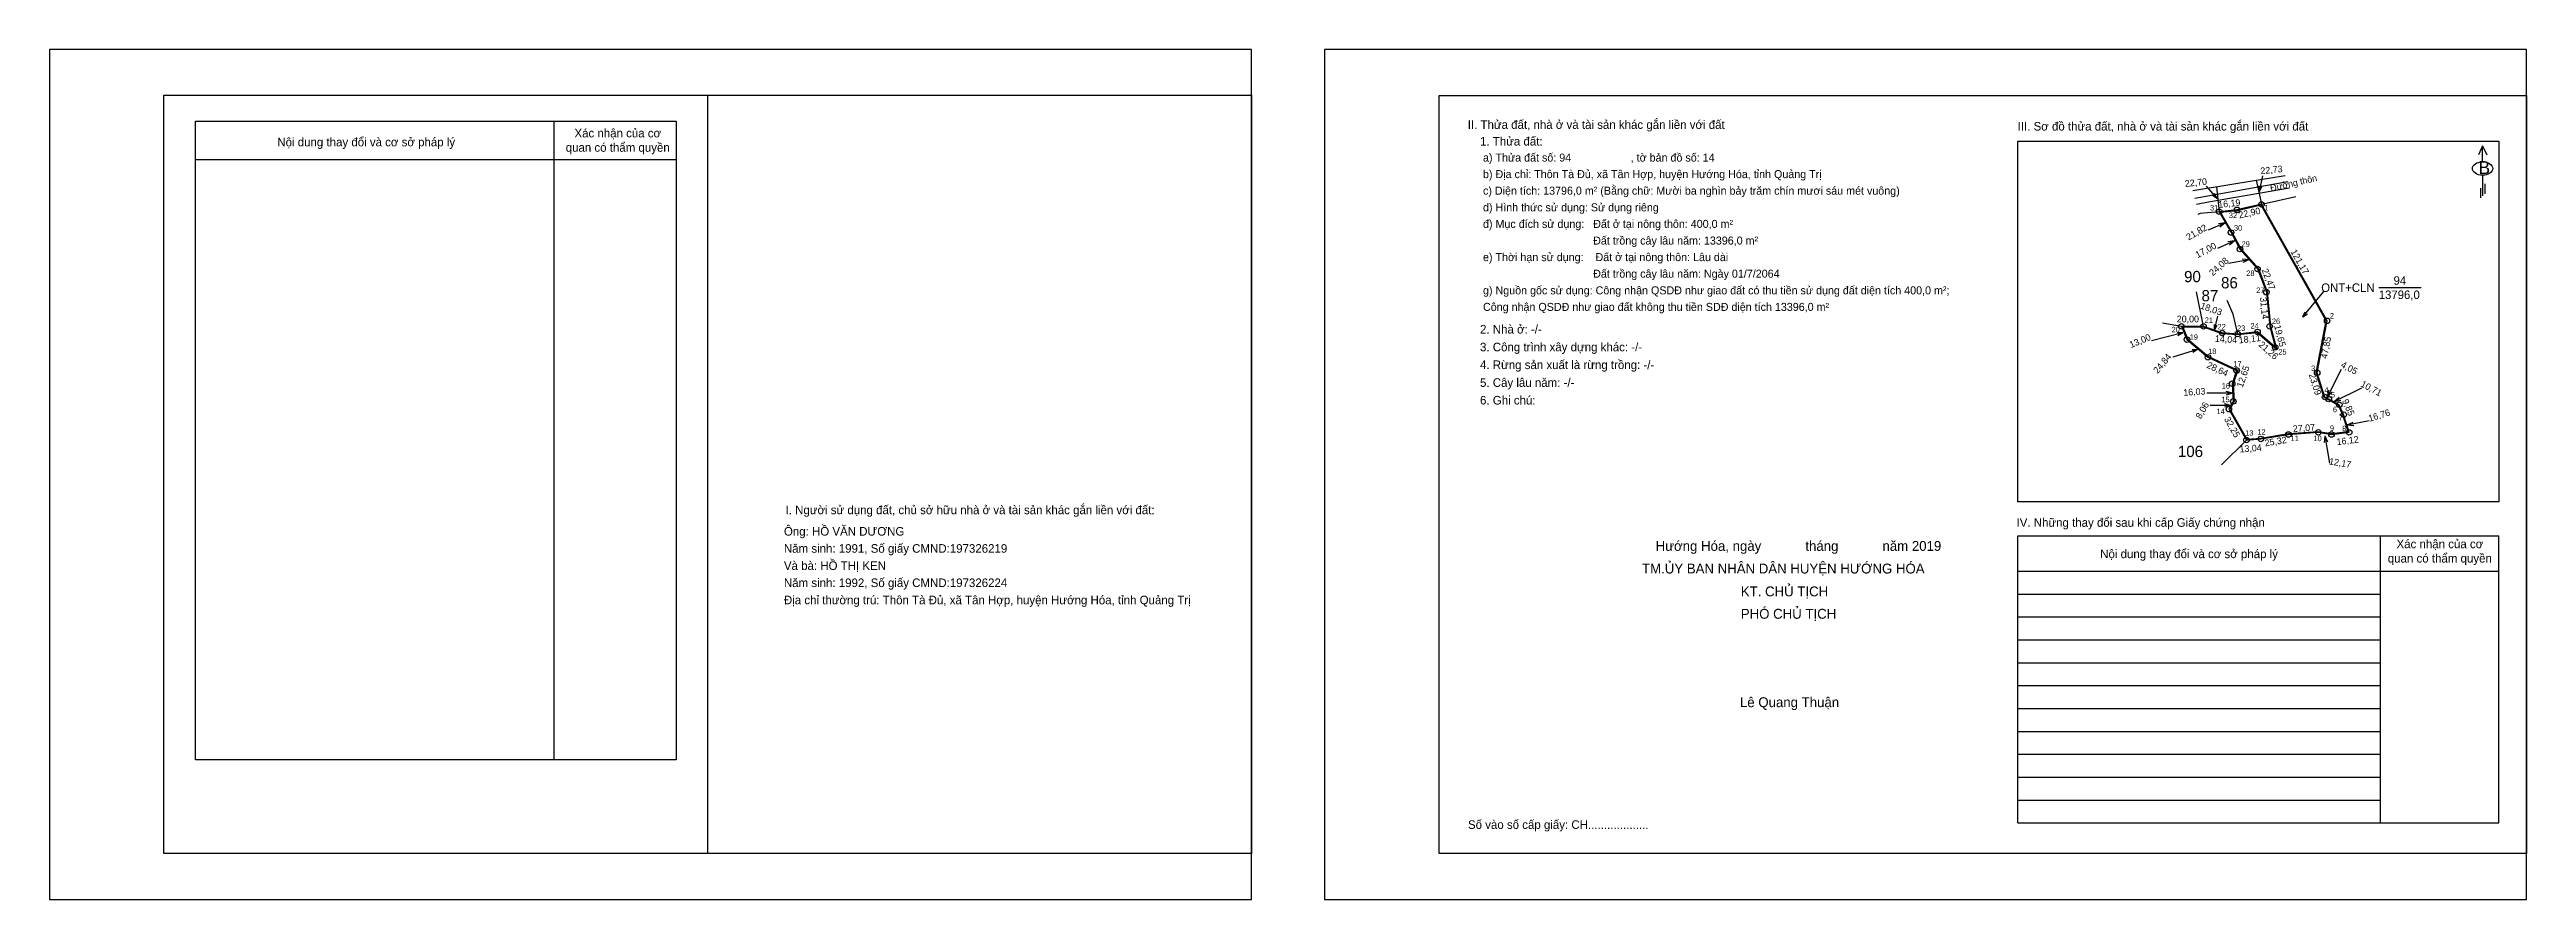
# Model space of a CAD drawing. Extents: x 552053 to 554298, y 1839828 to 1840598.
import ezdxf

# ---------------------------------------------------------------- set-up
doc = ezdxf.new("R2010")
doc.units = 0
for name, color, linetype in [('CanhThua', 7, 'Continuous'), ('ChieuDaiCanhThua', 7, 'Continuous'), ('Khung', 7, 'Continuous'), ('KhungInTrang1', 7, 'Continuous'), ('KhungInTrang2', 7, 'Continuous'), ('Level 2', 7, 'Continuous'), ('Level 22', 7, 'Continuous'), ('Level 23', 7, 'Continuous'), ('Level 35', 7, 'Continuous'), ('MocDinhThua', 7, 'Continuous'), ('NhanDiaChinhThua', 7, 'Continuous'), ('NhanTuCan', 7, 'Continuous'), ('ON', 7, 'Continuous'), ('RauThua', 7, 'Continuous'), ('SoHieuDinhThua', 7, 'Continuous'), ('Template', 7, 'Continuous'), ('ThongTin', 7, 'Continuous')]:
    doc.layers.add(name, color=color, linetype=linetype)

msp = doc.modelspace()

# ---------------------------------------------------------------- linework, layer by layer
at = {"layer": 'CanhThua'}
for p, q in [((554057.6, 1840457.6), (554035.3, 1840452.6)), ((554117, 1840352), (554057.6, 1840457.6)), ((554035.3, 1840452.6), (554019.2, 1840450.9)), ((554019.2, 1840450.9), (554030, 1840432)), ((554030, 1840432), (554038, 1840417)), ((554038, 1840417), (554054, 1840399)), ((554054, 1840399), (554062, 1840378)), ((554062, 1840378), (554065, 1840347)), ((554005, 1840347), (553985, 1840347)), ((553985, 1840347), (553990, 1840335)), ((554022, 1840341), (554005, 1840347)), ((554054, 1840342), (554036, 1840340)), ((554070, 1840328), (554054, 1840342)), ((554065, 1840347), (554070, 1840328)), ((554108, 1840305), (554117, 1840352)), ((553990, 1840335), (554009, 1840319)), ((554009, 1840319), (554035, 1840307)), ((554036, 1840340), (554022, 1840341)), ((554035, 1840307), (554031, 1840295)), ((554115, 1840283), (554108, 1840305)), ((554032, 1840279), (554028, 1840272)), ((554031, 1840295), (554032, 1840279)), ((554118.6, 1840281.1), (554115, 1840283)), ((554128, 1840276), (554118.6, 1840281.1)), ((554132, 1840267), (554128, 1840276)), ((554028, 1840272), (554044, 1840244)), ((554137, 1840251), (554132, 1840267)), ((554044, 1840244), (554057, 1840245)), ((554057, 1840245), (554082, 1840249)), ((554082, 1840249), (554109, 1840251)), ((554109, 1840251), (554121, 1840249)), ((554121, 1840249), (554137, 1840251))]:
    msp.add_line(p, q, dxfattribs=at)
at = {"layer": 'Khung'}
for p, q in [((553312.4, 1840556.3), (554297.6, 1840556.3)), ((553312.4, 1839869.3), (553312.4, 1840556.3)), ((553836.9, 1840187.9), (553836.9, 1840514.9)), ((553836.9, 1840514.9), (554272.5, 1840514.9)), ((554272.5, 1840514.9), (554272.5, 1840187.9)), ((554272.5, 1840187.9), (553836.9, 1840187.9))]:
    msp.add_line(p, q, dxfattribs=at)
msp.add_lwpolyline([(553142.3, 1839869.3), (552157.1, 1839869.3), (552157.1, 1840556.4), (553142.3, 1840556.4)], close=True, dxfattribs=at)
for points in [[(552649.7, 1840556.4), (552649.7, 1839869.3)], [(554297.6, 1840556.3), (554297.6, 1839869.3), (553312.4, 1839869.3)]]:
    msp.add_lwpolyline(points, dxfattribs=at)
at = {"layer": 'KhungInTrang1'}
msp.add_lwpolyline([(552053.4, 1840597.8), (552053.4, 1839827.8), (553142.3, 1839827.8), (553142.3, 1840597.8)], close=True, dxfattribs=at)
at = {"layer": 'KhungInTrang2'}
msp.add_lwpolyline([(553208.7, 1840597.8), (553208.7, 1839827.8), (554297.6, 1839827.8), (554297.6, 1840597.8)], close=True, dxfattribs=at)
at = {"layer": 'Level 2'}
msp.add_lwpolyline([(554118.2, 1840280.4), (554114.3, 1840282.4), (554107.2, 1840305), (554116.2, 1840351.9), (554057.2, 1840456.7), (554035.4, 1840451.8), (554020.5, 1840450.3), (554030.7, 1840432.4), (554038.7, 1840417.5), (554054.7, 1840399.4), (554062.8, 1840378.2), (554065.8, 1840347.1), (554071.4, 1840325.7), (554053.7, 1840341.2), (554036, 1840339.2), (554021.8, 1840340.2), (554004.9, 1840346.2), (553986.2, 1840346.2), (553990.7, 1840335.5), (554009.4, 1840319.7), (554036, 1840307.4), (554031.8, 1840294.9), (554032.8, 1840278.8), (554028.9, 1840272), (554044.4, 1840244.8), (554056.9, 1840245.8), (554081.9, 1840249.8), (554109, 1840251.8), (554121, 1840249.8), (554136, 1840251.7), (554131.3, 1840266.7), (554127.4, 1840275.4), (554118.2, 1840280.4)], dxfattribs=at)
at = {"layer": 'Level 22'}
for points in [[(553997.1, 1840463.1), (554008.8, 1840465.2), (554081.5, 1840478.1)], [(553998.8, 1840457.8), (554009.5, 1840459.7), (554082.8, 1840472.5)]]:
    msp.add_lwpolyline(points, dxfattribs=at)
at = {"layer": 'Level 23'}
for p, q in [((554018, 1840473.7), (554032.6, 1840476.1)), ((553995.3, 1840470), (554009.9, 1840472.4)), ((554009.9, 1840472.4), (554012.1, 1840472.8)), ((554012.1, 1840472.8), (554018, 1840473.7))]:
    msp.add_line(p, q, dxfattribs=at)
msp.add_lwpolyline([(554032.6, 1840476.1), (554079, 1840483.6)], dxfattribs=at)
at = {"layer": 'Level 35'}
for p, q in [((554052.7, 1840479.4), (554057.6, 1840457.6)), ((554055.6, 1840469.3), (554058.7, 1840483.5)), ((554017.3, 1840462.8), (554007.6, 1840474.1)), ((554017.3, 1840462.8), (554013.2, 1840465.6)), ((554017.3, 1840462.8), (554015.1, 1840467.3)), ((554016.9, 1840473.5), (554019.2, 1840450.9)), ((554055.6, 1840469.3), (554055.4, 1840474.3)), ((554055.6, 1840469.3), (554057.9, 1840473.7)), ((554024.5, 1840440.7), (554009.2, 1840434.2)), ((554024.5, 1840440.7), (554018.6, 1840439.9)), ((554024.5, 1840440.7), (554019.8, 1840437)), ((554033.1, 1840424.6), (554017.7, 1840417.5)), ((554033.1, 1840424.6), (554027.2, 1840423.6)), ((554033.1, 1840424.6), (554028.5, 1840420.7)), ((554046.1, 1840407.4), (554027.8, 1840404.1)), ((554046.1, 1840407.4), (554040.1, 1840407.9)), ((554046.1, 1840407.4), (554040.7, 1840404.9)), ((554095.1, 1840355.7), (554114.1, 1840378.5)), ((554015, 1840343.7), (554014.9, 1840348.7)), ((554015, 1840343.7), (554018, 1840356.1)), ((554015, 1840343.7), (554017.4, 1840348.1)), ((554095.1, 1840355.7), (554097.2, 1840360.2)), ((554095.1, 1840355.7), (554099.2, 1840358.5)), ((553986.3, 1840341), (553957.9, 1840333.8)), ((553999.6, 1840325.9), (553977.2, 1840319.1)), ((553986.3, 1840341), (553981.3, 1840341.1)), ((553986.3, 1840341), (553981.9, 1840338.5)), ((553999.6, 1840325.9), (553994.6, 1840325.8)), ((553999.6, 1840325.9), (553995.4, 1840323.3)), ((554117.5, 1840283.3), (554130.1, 1840308.3)), ((554031.2, 1840286.4), (554008.1, 1840286.4)), ((554029.7, 1840275.3), (554010.9, 1840275.3)), ((554029.7, 1840275.3), (554023.9, 1840276.8)), ((554029.7, 1840275.3), (554023.9, 1840273.7)), ((554031.2, 1840286.4), (554025.4, 1840288)), ((554031.2, 1840286.4), (554025.4, 1840284.8)), ((554117.5, 1840283.3), (554118.7, 1840289.1)), ((554117.5, 1840283.3), (554121.5, 1840287.7)), ((554123.5, 1840279), (554148.4, 1840291.2)), ((554123.5, 1840279), (554128, 1840282.9)), ((554123.5, 1840279), (554129.4, 1840280.1)), ((554135.1, 1840257.7), (554155.1, 1840261.6)), ((554135.1, 1840257.7), (554140.5, 1840260.3)), ((554135.1, 1840257.7), (554141.1, 1840257.3)), ((554114.9, 1840247.9), (554114.4, 1840241.9)), ((554114.9, 1840247.9), (554119.2, 1840223)), ((554114.9, 1840247.9), (554117.4, 1840242.4))]:
    msp.add_line(p, q, dxfattribs=at)
at = {"layer": 'MocDinhThua'}
for centre in [(554019.2, 1840450.9), (554035.3, 1840452.6), (554057.6, 1840457.6), (554030, 1840432), (554038, 1840417), (554054, 1840399), (554062, 1840378), (553985, 1840347), (554005, 1840347), (554022, 1840341), (554036, 1840340), (554054, 1840342), (554065, 1840347), (554117, 1840352), (553990, 1840335), (554009, 1840319), (554070, 1840328), (554031, 1840295), (554035, 1840307), (554108, 1840305), (554028, 1840272), (554032, 1840279), (554115, 1840283), (554118.6, 1840281.1), (554128, 1840276), (554082, 1840249), (554109, 1840251), (554121, 1840249), (554132, 1840267), (554137, 1840251), (554044, 1840244), (554057, 1840245)]:
    msp.add_circle(centre, 2.5, dxfattribs=at)
at = {"layer": 'NhanDiaChinhThua'}
msp.add_line((554163.8, 1840382.1), (554202.1, 1840382.1), dxfattribs=at)
at = {"layer": 'ON'}
for p, q in [((552185.6, 1840533), (552621.2, 1840533)), ((552185.6, 1839954.2), (552185.6, 1840533)), ((552621.2, 1840533), (552621.2, 1839954.2)), ((552185.6, 1840498.3), (552621.2, 1840498.3)), ((553836.9, 1840157.2), (554272.5, 1840157.2)), ((554165, 1840157.2), (554165, 1839897.2)), ((553836.9, 1840125.2), (554272.5, 1840125.2)), ((553836.9, 1840104.5), (554165, 1840104.5)), ((553836.9, 1840083.7), (554165, 1840083.7)), ((553836.9, 1840063), (554165, 1840063)), ((553836.9, 1840042.3), (554165, 1840042.3)), ((553836.9, 1840021.5), (554165, 1840021.5)), ((553836.9, 1840000.8), (554165, 1840000.8)), ((553836.9, 1839980), (554165, 1839980)), ((553836.9, 1839959.3), (554165, 1839959.3)), ((553836.9, 1839938.5), (554165, 1839938.5)), ((553836.9, 1839917.8), (554165, 1839917.8))]:
    msp.add_line(p, q, dxfattribs=at)
for points in [[(552510.4, 1840533), (552510.4, 1839954.2)], [(553836.9, 1839897.2), (553836.9, 1840157.2)], [(554272.5, 1839897.2), (554272.5, 1840157.2)], [(552621.2, 1839954.2), (552185.6, 1839954.2)]]:
    msp.add_lwpolyline(points, dxfattribs=at)
at = {"layer": 'RauThua'}
for p, q in [((554057.6, 1840457.6), (554061.8, 1840458.6)), ((554061.8, 1840458.6), (554088.8, 1840464.6)), ((554002.1, 1840449.2), (554000, 1840448.3)), ((554002.1, 1840449.2), (554000, 1840448.3)), ((554019.2, 1840450.9), (554002.1, 1840449.2)), ((554019.2, 1840450.9), (554002.1, 1840449.2)), ((554005, 1840347), (553998.7, 1840378.3)), ((554032, 1840358), (554026.6, 1840370.3)), ((553985, 1840347), (553968, 1840350)), ((553985, 1840347), (553968, 1840350)), ((554036, 1840340), (554032, 1840358)), ((554044, 1840244), (554021.4, 1840221.4))]:
    msp.add_line(p, q, dxfattribs=at)
at = {"layer": 'Template'}
for p, q in [((554257.8, 1840510.7), (554254.1, 1840502.5)), ((554257.8, 1840496.1), (554257.8, 1840510.7)), ((554257.8, 1840510.7), (554261.6, 1840502.5)), ((554257.9, 1840483.9), (554257.9, 1840465.4)), ((554260, 1840476.2), (554260, 1840467.1)), ((554256, 1840472.3), (554256, 1840463.3)), ((553836.9, 1839897.2), (554272.5, 1839897.2))]:
    msp.add_line(p, q, dxfattribs=at)
msp.add_ellipse((554257.9, 1840490), major_axis=(9.22, 0), ratio=0.655849, dxfattribs=at)

# ---------------------------------------------------------------- texts
at = {"layer": 'ChieuDaiCanhThua'}
for s, rotation, p in [('22,70', 5.8127, (553988.4, 1840473.3)), ('22,73', 5.8127, (554056.9, 1840484.8)), ('Đường thôn', 12.7133, (554066.2, 1840469.2)), ('16,19', 5.8127, (554018.7, 1840454.3)), ('22,90', 12.7133, (554037.5, 1840444.7)), ('21,82', 29.7025, (553991.5, 1840424.7)), ('17,00', 28.0725, (553999.6, 1840408.7)), ('24,08', 41.6335, (554013.4, 1840392.3)), ('121,17', 299.3343, (554083.7, 1840414.7)), ('22,47', 290.8545, (554057.6, 1840398)), ('18,03', 340.56, (554001.6, 1840363.3)), ('31,14', 275.5275, (554056.1, 1840373.2)), ('19,65', 284.7436, (554068.9, 1840347.4)), ('13,00', 22.6199, (553939.4, 1840327.3)), ('24,84', 49.8991, (553963.5, 1840303.8)), ('14,04', 355.9144, (554015.2, 1840333.1)), ('18,11', 6.3402, (554037.2, 1840331.5)), ('21,26', 318.8141, (554054.4, 1840329.6)), ('47,85', 79.1597, (554117, 1840317.3)), ('28,64', 335.2249, (554007.4, 1840309.7)), ('12,65', 71.5651, (554040.5, 1840291.1)), ('23,09', 287.6501, (554100.3, 1840303.2)), ('4,05', 331.7021, (554128.8, 1840310.4)), ('10,71', 331.6982, (554146.8, 1840292.9)), ('16,03', 3.5763, (553986.9, 1840284.1)), ('8,06', 60.2551, (554002.6, 1840262.6)), ('9,85', 293.9625, (554130.4, 1840279.5)), ('32,25', 299.7449, (554023.4, 1840263)), ('27,07', 4.2364, (554086.2, 1840251.2)), ('16,76', 17.354, (554155.5, 1840260.5)), ('13,04', 4.3987, (554037.9, 1840232.7)), ('25,32', 9.0903, (554060.9, 1840238.2)), ('16,12', 7.125, (554126, 1840239.3)), ('12,17', 350.5377, (554118.5, 1840222))]:
    msp.add_text(s, height=6, rotation=rotation, dxfattribs=at).set_placement(p)
msp.add_text('20,00', height=6, dxfattribs=at).set_placement((553980.8, 1840350.7))
at = {"layer": 'NhanDiaChinhThua'}
for s, p in [('ONT+CLN', (554111.7, 1840378.2)), ('94', (554177.2, 1840384.7)), ('13796,0', (554163.8, 1840371.8))]:
    msp.add_text(s, height=7.69, dxfattribs=at).set_placement(p)
at = {"layer": 'NhanTuCan'}
for s, p in [('90', (553987.4, 1840387)), ('86', (554020.9, 1840381.4)), ('87', (554003.2, 1840369.7)), ('106', (553981.8, 1840228.6))]:
    msp.add_text(s, height=10.21, dxfattribs=at).set_placement(p)
at = {"layer": 'ON'}
for s, height, p in [('Xác nhận của cơ ', 7.778, (552529, 1840518.2)), ('Nội dung thay đổi và cơ sở pháp lý', 7.778, (552259.8, 1840510.1)), ('quan có thẩm quyền', 7.778, (552521.1, 1840505.2)), ('I. Người sử dụng đất, chủ sở hữu nhà ở và tài sản khác gắn liền với đất:', 7.778, (552720.3, 1840176.8)), ('IV. Những thay đổi sau khi cấp Giấy chứng nhận', 7.778, (553835.6, 1840165.4)), ('Nội dung thay đổi và cơ sở pháp lý', 7.778, (553911.4, 1840137)), ('quan có thẩm quyền', 7.778, (554172, 1840133)), ('Xác nhận của cơ ', 7.778, (554179.9, 1840146)), ('Lê Quang Thuận', 8.954, (553585, 1840002))]:
    msp.add_text(s, height=height, dxfattribs=at).set_placement(p)
at = {"layer": 'SoHieuDinhThua'}
for s, p in [('31', (554010.9, 1840452)), ('1', (554060.2, 1840452)), ('32', (554028, 1840445.1)), ('30', (554032.6, 1840433.7)), ('29', (554039.5, 1840419.1)), ('28', (554043.8, 1840392.6)), ('27', (554052.8, 1840377.2)), ('20', (553976.1, 1840341.6)), ('21', (554006.1, 1840350.1)), ('22', (554017.7, 1840344.2)), ('23', (554035.4, 1840342.9)), ('24', (554047.6, 1840344.9)), ('26', (554067, 1840349.1)), ('2', (554119.5, 1840354.1)), ('19', (553992.5, 1840334.8)), ('18', (554009.2, 1840321.9)), ('25', (554072.8, 1840321.3)), ('17', (554032.1, 1840310.5)), ('3', (554102.5, 1840306.5)), ('15', (554021.2, 1840278.2)), ('16', (554021.5, 1840290.6)), ('4', (554114.5, 1840286.8)), ('5', (554120.5, 1840282.6)), ('6', (554122.2, 1840269.2)), ('14', (554016.9, 1840267.5)), ('13', (554042.8, 1840247.9)), ('12', (554053.8, 1840248.8)), ('9', (554119.5, 1840252.2)), ('7', (554127.5, 1840262)), ('8', (554130.7, 1840252)), ('11', (554083.9, 1840243)), ('10', (554104.7, 1840243))]:
    msp.add_text(s, height=5, dxfattribs=at).set_placement(p)
at = {"layer": 'Template'}
for s, height, p in [('II. Thửa đất, nhà ở và tài sản khác gắn liền với đất', 7.778, (553338.4, 1840525.9)), ('III. Sơ đồ thửa đất, nhà ở và tài sản khác gắn liền với đất', 7.778, (553836.6, 1840524.4)), ('B', 11.7, (554254.2, 1840485)), ('Hướng Hóa, ngày            tháng            năm 2019', 8.954, (553508.6, 1840143.6)), ('TM.ỦY BAN NHÂN DÂN HUYỆN HƯỚNG HÓA', 8.954, (553496.3, 1840123.1)), ('KT. CHỦ TỊCH', 8.954, (553585.8, 1840102.4)), ('PHÓ CHỦ TỊCH', 8.954, (553585.8, 1840082.1)), ('Số vào sổ cấp giấy: CH...................', 7.778, (553338.6, 1839891.7))]:
    msp.add_text(s, height=height, dxfattribs=at).set_placement(p)
at = {"layer": 'ThongTin'}
for s, height, p in [('1. Thửa đất: ', 7.778, (553349.5, 1840510.8)), (' a) Thửa đất số: 94                    , tờ bản đồ số: 14', 7.26, (553349.5, 1840496.3)), (' b) Địa chỉ: Thôn Tà Đủ, xã Tân Hợp, huyện Hướng Hóa, tỉnh Quảng Trị', 7.26, (553349.5, 1840481.3)), (' c) Diện tích: 13796,0 m² (Bằng chữ: Mười ba nghìn bảy trăm chín mươi sáu mét vuông)', 7.26, (553349.5, 1840466.3)), (' d) Hình thức sử dụng: Sử dụng riêng', 7.26, (553349.5, 1840451.2)), (' đ) Mục đích sử dụng:   Đất ở tại nông thôn: 400,0 m²', 7.26, (553349.5, 1840436.2)), (' e) Thời hạn sử dụng:    Đất ở tại nông thôn: Lâu dài', 7.26, (553349.5, 1840406.1)), ('                                      Đất trồng cây lâu năm: 13396,0 m²', 7.26, (553349.5, 1840421.1)), ('                                      Đất trồng cây lâu năm: Ngày 01/7/2064', 7.26, (553349.5, 1840391.1)), (' g) Nguồn gốc sử dụng: Công nhận QSDĐ như giao đất có thu tiền sử dụng đất diện tích 400,0 m²;', 7.26, (553349.5, 1840376)), (' Công nhận QSDĐ như giao đất không thu tiền SDĐ diện tích 13396,0 m²', 7.26, (553349.5, 1840361)), ('2. Nhà ở: -/-', 7.778, (553349.5, 1840340.5)), ('3. Công trình xây dựng khác: -/-', 7.778, (553349.5, 1840324.4)), ('4. Rừng sản xuất là rừng trồng: -/-', 7.778, (553349.5, 1840308.3)), ('5. Cây lâu năm: -/-', 7.778, (553349.5, 1840292.2)), ('6. Ghi chú:', 7.778, (553349.5, 1840276.2)), ('Ông: HỒ VĂN DƯƠNG', 7.778, (552718.8, 1840157.4)), ('Năm sinh: 1991, Số giấy CMND:197326219', 7.778, (552718.8, 1840141.9)), ('Và bà: HỒ THỊ KEN', 7.778, (552718.8, 1840126.3)), ('Năm sinh: 1992, Số giấy CMND:197326224', 7.778, (552718.8, 1840110.8)), ('Địa chỉ thường trú: Thôn Tà Đủ, xã Tân Hợp, huyện Hướng Hóa, tỉnh Quảng Trị', 7.778, (552718.8, 1840095.2))]:
    msp.add_text(s, height=height, dxfattribs=at).set_placement(p)

doc.saveas('drawing.dxf')
